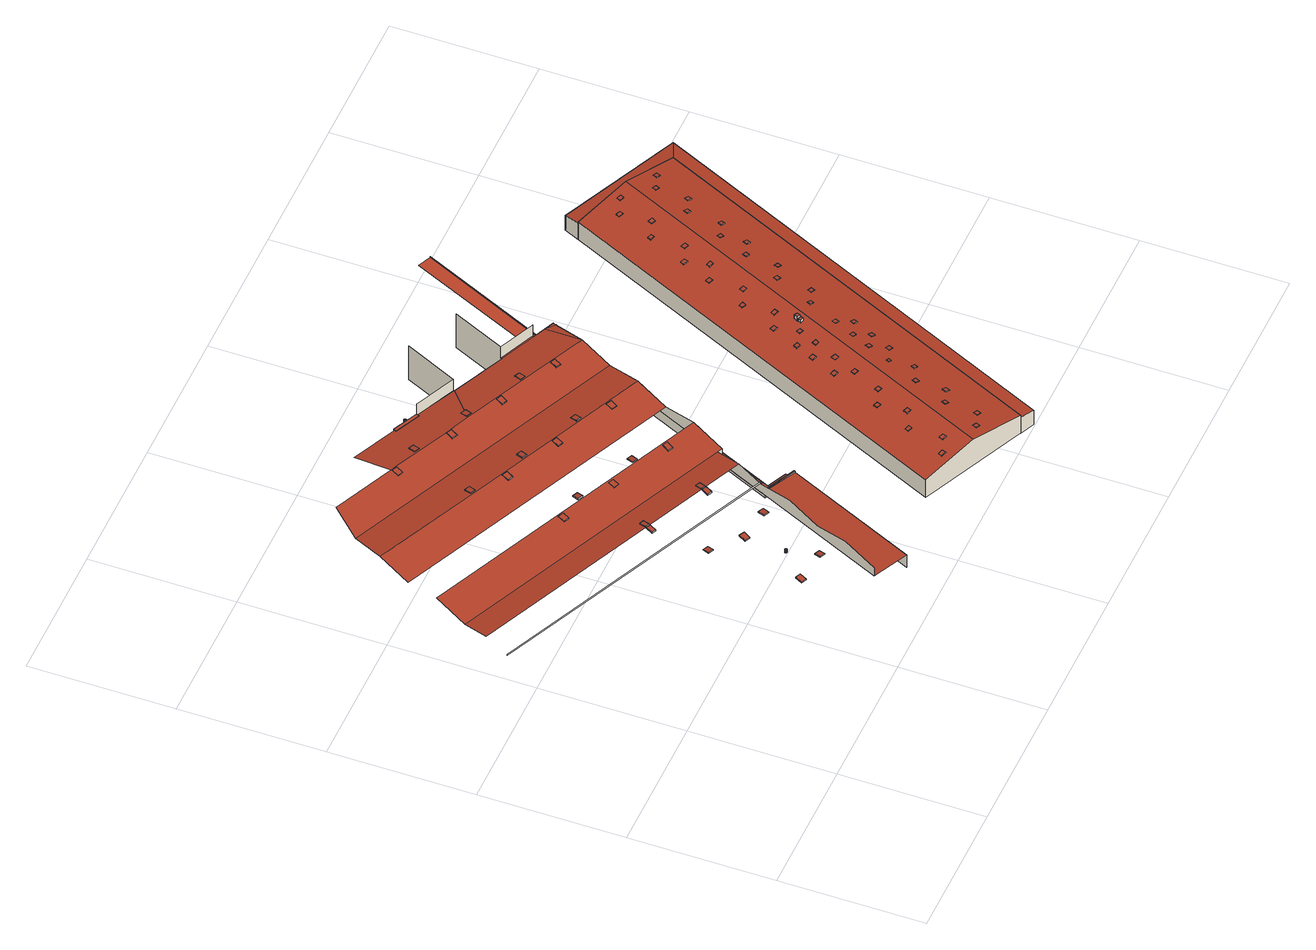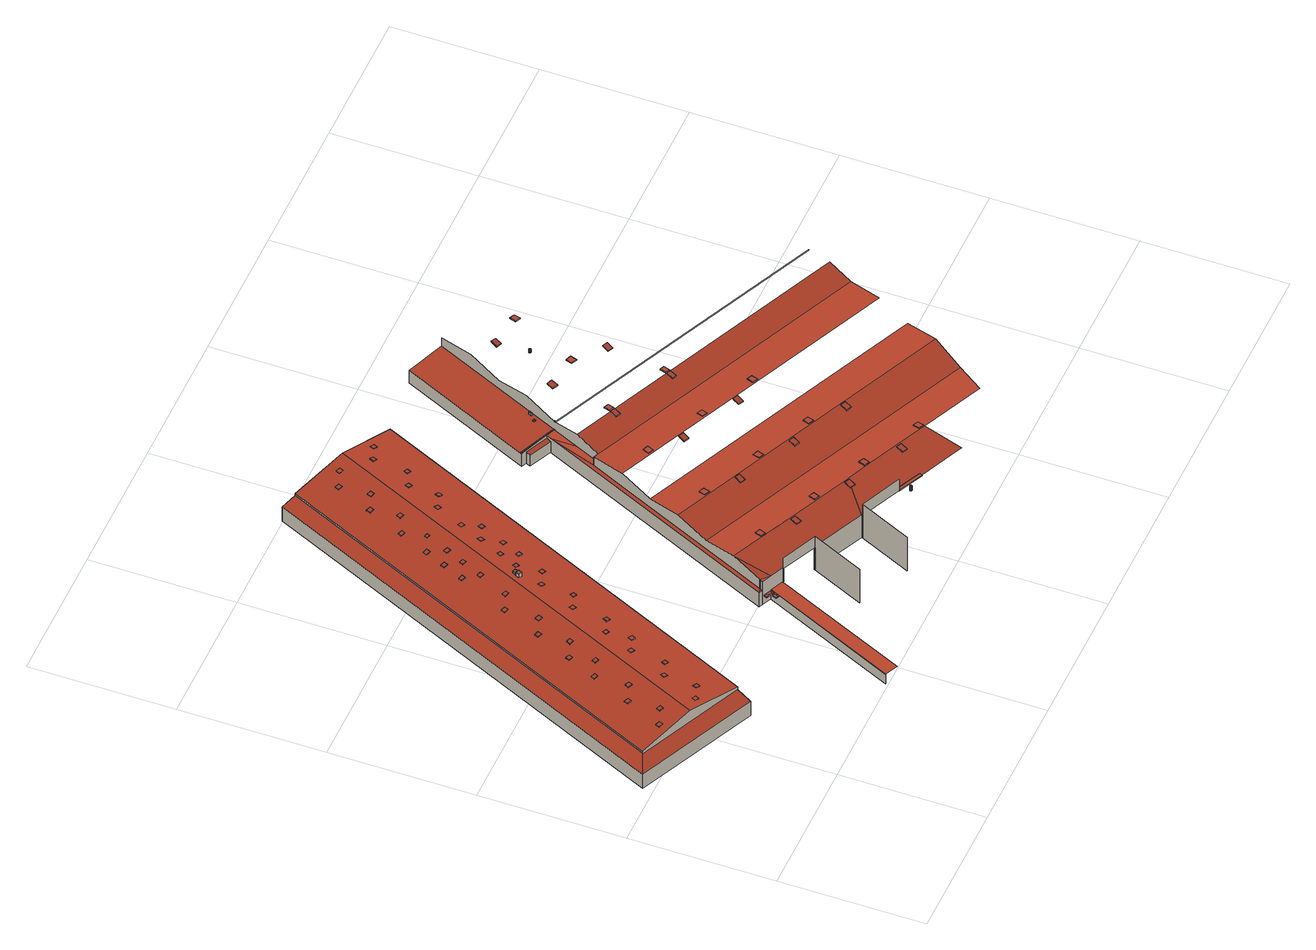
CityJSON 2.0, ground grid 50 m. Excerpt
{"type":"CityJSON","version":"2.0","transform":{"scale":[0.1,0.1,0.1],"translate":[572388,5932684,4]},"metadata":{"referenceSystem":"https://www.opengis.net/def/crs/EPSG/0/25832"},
"CityObjects":{
"building1":{"type":"Building","attributes":{"Grundfläche 2D":"19481.115884","Grundhöhe NN":"4.408"},"children":["building1-1","building1-2","building1-3","building1-4","building1-5","building1-6","building1-7","building1-8","building1-9","building1-10","building1-11","building1-12","building1-13","building1-14","building1-15","building1-16","building1-17","building1-18","building1-19","building1-20","building1-21","building1-22","building1-23","building1-24","building1-25","building1-26","building1-27","building1-28","building1-29","building1-30","building1-31","building1-32","building1-33","building1-34"],"geometry":[{"type":"MultiSurface","lod":"3","boundaries":[[[0,1,2,3]],[[4,5,6,7]],[[8,9,10,5,4]],[[11,12,13,14,15,4,7,0,16,17,18,19,20,21,22,23]],[[24,25,26,27,28]],[[29,30,31,12,11,23,32,33]],[[29,33,32,34,35]],[[36,17,16,0,3]],[[25,24,37,38,26]],[[31,30,39]],[[14,13,12,31,39,40]],[[41,42,43,44]],[[43,42,45,46]],[[41,44,30,29,35,47]],[[48,15,14,40]],[[42,41,47,45]],[[49,50,51,52,53,54,55,56,57,58,59,60,61,62]],[[62,61,60,63,28,27,64,65,49]],[[4,15,48,8]],[[53,52,66,67,55,54]],[[68,69,40,39,30,44,43,46]],[[70,71,72,67,66,73,74]],[[75,76,71,70]],[[52,51,73,66]],[[77,78,74,73,51,79,80]],[[79,51,50]],[[79,50,81,82]],[[50,83,84,81]],[[80,79,82,85,86]],[[87,88,64,27,26,38,9,8,48,89,90]],[[91,90,89,48,40,69,92]],[[50,49,65,64,93,94,83]],[[83,95,96,84]],[[97,98,96,95,99]],[[100,95,83,94]],[[101,102,103,99,95,100,104]],[[94,105,104,100]],[[88,93,64]],[[87,90,91]],[[106,107,108,109,110,111,112,105,94,93,113,114,115]],[[113,93,88,116,117,118]],[[88,87,91,116]],[[117,92,119,118]],[[116,91,92,117]],[[118,119,114,113]],[[114,119,92,69]],[[114,69,68,115]],[[120,121,101,104,105,112]],[[106,122,123,109,108,107]],[[109,123,124,110]]],"semantics":{"surfaces":[{"type":"WallSurface"},{"type":"RoofSurface"}],"values":[0,1,1,0,1,1,0,0,1,0,1,1,0,0,1,0,1,1,0,0,0,1,0,0,0,1,0,0,0,0,1,1,0,0,1,0,0,1,1,0,1,0,0,0,0,1,0,1,0,0]}}]},
"building1-1":{"type":"BuildingInstallation","parents":["building1"],"geometry":[{"type":"MultiSurface","lod":"3","boundaries":[[[125,126,127,128]],[[128,127,129,130]],[[130,131,125,128]],[[126,125,131,132]],[[132,129,127,126]]],"semantics":{"surfaces":[{"type":"RoofSurface"},{"type":"WallSurface"}],"values":[0,1,1,1,1]}}]},
"building1-2":{"type":"BuildingInstallation","parents":["building1"],"geometry":[{"type":"MultiSurface","lod":"3","boundaries":[[[133,134,135,136]],[[137,138,136,135]],[[133,136,138,139]],[[134,133,139,140]],[[140,137,135,134]]],"semantics":{"surfaces":[{"type":"RoofSurface"},{"type":"WallSurface"}],"values":[0,1,1,1,1]}}]},
"building1-3":{"type":"BuildingInstallation","parents":["building1"],"geometry":[{"type":"MultiSurface","lod":"3","boundaries":[[[141,142,143,144]],[[145,146,144,143]],[[144,146,147,141]],[[142,141,147,148]],[[148,145,143,142]]],"semantics":{"surfaces":[{"type":"RoofSurface"},{"type":"WallSurface"}],"values":[0,1,1,1,1]}}]},
"building1-4":{"type":"BuildingInstallation","parents":["building1"],"geometry":[{"type":"MultiSurface","lod":"3","boundaries":[[[149,150,151,152,153,154,155,156,157,158,159,160,161,162,163,164,165,166,167,168,169]],[[170,171,153,152]],[[171,172,154,153]],[[172,173,155,154]],[[173,174,156,155]],[[174,175,157,156]],[[175,176,158,157]],[[176,177,159,158]],[[177,178,160,159]],[[178,179,161,160]],[[179,180,162,161]],[[180,181,163,162]],[[181,182,164,163]],[[182,183,165,164]],[[183,184,166,165]],[[184,185,167,166]],[[185,186,168,167]],[[186,187,169,168]],[[187,188,149,169]],[[188,189,190,151,150,149]],[[190,170,152,151]]],"semantics":{"surfaces":[{"type":"RoofSurface"},{"type":"WallSurface"}],"values":[0,1,1,1,1,1,1,1,1,1,1,1,1,1,1,1,1,1,1,1,1]}}]},
"building1-5":{"type":"BuildingInstallation","parents":["building1"],"geometry":[{"type":"MultiSurface","lod":"3","boundaries":[[[191,192,193,194]],[[194,193,195,196]],[[196,197,191,194]],[[197,198,192,191]],[[193,192,198,195]]],"semantics":{"surfaces":[{"type":"RoofSurface"},{"type":"WallSurface"}],"values":[0,1,1,1,1]}}]},
"building1-6":{"type":"BuildingInstallation","parents":["building1"],"geometry":[{"type":"MultiSurface","lod":"3","boundaries":[[[199,200,201,202]],[[202,201,203,204]],[[199,202,204,205]],[[200,199,205,206]],[[201,200,206,203]]],"semantics":{"surfaces":[{"type":"RoofSurface"},{"type":"WallSurface"}],"values":[0,1,1,1,1]}}]},
"building1-7":{"type":"BuildingInstallation","parents":["building1"],"geometry":[{"type":"MultiSurface","lod":"3","boundaries":[[[207,208,209,210]],[[210,209,211,212]],[[207,210,212,213]],[[208,207,213,214]],[[209,208,214,211]]],"semantics":{"surfaces":[{"type":"RoofSurface"},{"type":"WallSurface"}],"values":[0,1,1,1,1]}}]},
"building1-8":{"type":"BuildingInstallation","parents":["building1"],"geometry":[{"type":"MultiSurface","lod":"3","boundaries":[[[215,216,217,218]],[[218,217,219,220]],[[215,218,220,221]],[[216,215,221,222]],[[217,216,222,219]]],"semantics":{"surfaces":[{"type":"RoofSurface"},{"type":"WallSurface"}],"values":[0,1,1,1,1]}}]},
"building1-9":{"type":"BuildingInstallation","parents":["building1"],"geometry":[{"type":"MultiSurface","lod":"3","boundaries":[[[223,224,225,226]],[[226,225,227,228]],[[223,226,228,229]],[[224,223,229,230]],[[225,224,230,227]]],"semantics":{"surfaces":[{"type":"RoofSurface"},{"type":"WallSurface"}],"values":[0,1,1,1,1]}}]},
"building1-10":{"type":"BuildingInstallation","parents":["building1"],"geometry":[{"type":"MultiSurface","lod":"3","boundaries":[[[231,232,233,234]],[[234,233,235,236]],[[231,234,236,237]],[[232,231,237,238]],[[232,238,235,233]]],"semantics":{"surfaces":[{"type":"RoofSurface"},{"type":"WallSurface"}],"values":[0,1,1,1,1]}}]},
"building1-11":{"type":"BuildingInstallation","parents":["building1"],"geometry":[{"type":"MultiSurface","lod":"3","boundaries":[[[239,240,241,242]],[[242,241,243,244]],[[239,242,244,245]],[[240,239,245,246]],[[241,240,246,243]]],"semantics":{"surfaces":[{"type":"RoofSurface"},{"type":"WallSurface"}],"values":[0,1,1,1,1]}}]},
"building1-12":{"type":"BuildingInstallation","parents":["building1"],"geometry":[{"type":"MultiSurface","lod":"3","boundaries":[[[247,248,249,250]],[[250,249,251,252]],[[247,250,252,253]],[[248,247,253,254]],[[249,248,254,251]]],"semantics":{"surfaces":[{"type":"RoofSurface"},{"type":"WallSurface"}],"values":[0,1,1,1,1]}}]},
"building1-13":{"type":"BuildingInstallation","parents":["building1"],"geometry":[{"type":"MultiSurface","lod":"3","boundaries":[[[255,256,257,258]],[[258,257,259,260]],[[255,258,260,261]],[[256,255,261,262]],[[257,256,262,259]]],"semantics":{"surfaces":[{"type":"RoofSurface"},{"type":"WallSurface"}],"values":[0,1,1,1,1]}}]},
"building1-14":{"type":"BuildingInstallation","parents":["building1"],"geometry":[{"type":"MultiSurface","lod":"3","boundaries":[[[263,264,265,266]],[[265,267,268,266]],[[263,266,268,269]],[[264,263,269,270]],[[265,264,270,267]]],"semantics":{"surfaces":[{"type":"RoofSurface"},{"type":"WallSurface"}],"values":[0,1,1,1,1]}}]},
"building1-15":{"type":"BuildingInstallation","parents":["building1"],"geometry":[{"type":"MultiSurface","lod":"3","boundaries":[[[271,272,273,274]],[[274,273,275,276]],[[276,277,271,274]],[[272,271,277,278]],[[278,275,273,272]]],"semantics":{"surfaces":[{"type":"RoofSurface"},{"type":"WallSurface"}],"values":[0,1,1,1,1]}}]},
"building1-16":{"type":"BuildingInstallation","parents":["building1"],"geometry":[{"type":"MultiSurface","lod":"3","boundaries":[[[279,280,281,282]],[[282,281,283,284]],[[279,282,284,285]],[[280,279,285,286]],[[281,280,286,283]]],"semantics":{"surfaces":[{"type":"RoofSurface"},{"type":"WallSurface"}],"values":[0,1,1,1,1]}}]},
"building1-17":{"type":"BuildingInstallation","parents":["building1"],"geometry":[{"type":"MultiSurface","lod":"3","boundaries":[[[287,288,289,290]],[[290,289,291,292]],[[292,293,287,290]],[[288,287,293,294]],[[294,291,289,288]]],"semantics":{"surfaces":[{"type":"RoofSurface"},{"type":"WallSurface"}],"values":[0,1,1,1,1]}}]},
"building1-18":{"type":"BuildingInstallation","parents":["building1"],"geometry":[{"type":"MultiSurface","lod":"3","boundaries":[[[295,296,297,298]],[[298,297,299,300]],[[295,298,300,301]],[[296,295,301,302]],[[297,296,302,299]]],"semantics":{"surfaces":[{"type":"RoofSurface"},{"type":"WallSurface"}],"values":[0,1,1,1,1]}}]},
"building1-19":{"type":"BuildingInstallation","parents":["building1"],"geometry":[{"type":"MultiSurface","lod":"3","boundaries":[[[303,304,305,306]],[[307,308,306,305]],[[303,306,308,309]],[[309,310,304,303]],[[305,304,310,307]]],"semantics":{"surfaces":[{"type":"RoofSurface"},{"type":"WallSurface"}],"values":[0,1,1,1,1]}}]},
"building1-20":{"type":"BuildingInstallation","parents":["building1"],"geometry":[{"type":"MultiSurface","lod":"3","boundaries":[[[311,312,313,314]],[[315,312,311,316]],[[315,317,313,312]],[[318,314,313,317]],[[318,316,311,314]]],"semantics":{"surfaces":[{"type":"RoofSurface"},{"type":"WallSurface"}],"values":[0,1,1,1,1]}}]},
"building1-21":{"type":"BuildingInstallation","parents":["building1"],"geometry":[{"type":"MultiSurface","lod":"3","boundaries":[[[319,320,321,322]],[[322,321,323,324]],[[324,325,319,322]],[[325,326,320,319]],[[321,320,326,323]]],"semantics":{"surfaces":[{"type":"RoofSurface"},{"type":"WallSurface"}],"values":[0,1,1,1,1]}}]},
"building1-22":{"type":"BuildingInstallation","parents":["building1"],"geometry":[{"type":"MultiSurface","lod":"3","boundaries":[[[327,328,329,330]],[[33,29,329,328]],[[29,30,31,12,330,329]],[[330,12,11,327]],[[11,33,328,327]]],"semantics":{"surfaces":[{"type":"RoofSurface"},{"type":"WallSurface"}],"values":[0,1,1,1,1]}}]},
"building1-23":{"type":"BuildingInstallation","parents":["building1"],"geometry":[{"type":"MultiSurface","lod":"3","boundaries":[[[331,332,333,334]],[[334,333,335,336]],[[331,334,336,337]],[[332,331,337,338]],[[333,332,338,335]]],"semantics":{"surfaces":[{"type":"RoofSurface"},{"type":"WallSurface"}],"values":[0,1,1,1,1]}}]},
"building1-24":{"type":"BuildingInstallation","parents":["building1"],"geometry":[{"type":"MultiSurface","lod":"3","boundaries":[[[339,340,341,342]],[[342,341,343,344]],[[339,342,344,345]],[[340,339,345,346]],[[341,340,346,343]]],"semantics":{"surfaces":[{"type":"RoofSurface"},{"type":"WallSurface"}],"values":[0,1,1,1,1]}}]},
"building1-25":{"type":"BuildingInstallation","parents":["building1"],"geometry":[{"type":"MultiSurface","lod":"3","boundaries":[[[347,348,349,350]],[[350,349,351,352]],[[352,353,347,350]],[[353,354,348,347]],[[349,348,354,351]]],"semantics":{"surfaces":[{"type":"RoofSurface"},{"type":"WallSurface"}],"values":[0,1,1,1,1]}}]},
"building1-26":{"type":"BuildingInstallation","parents":["building1"],"geometry":[{"type":"MultiSurface","lod":"3","boundaries":[[[355,356,357,358,359,360,361,362,363,364,365,366,367,368,369,370,371,372,373,374,375,376]],[[377,378,356,355]],[[379,377,355,376]],[[378,380,357,356]],[[380,381,358,357]],[[381,382,359,358]],[[382,383,360,359]],[[383,384,361,360]],[[384,385,362,361]],[[385,386,363,362]],[[364,363,386,387]],[[387,388,365,364]],[[388,389,366,365]],[[389,390,367,366]],[[390,391,368,367]],[[391,392,369,368]],[[370,369,392,393]],[[393,394,371,370]],[[394,395,372,371]],[[395,396,373,372]],[[396,397,374,373]],[[397,398,375,374]],[[398,379,376,375]]],"semantics":{"surfaces":[{"type":"RoofSurface"},{"type":"WallSurface"}],"values":[0,1,1,1,1,1,1,1,1,1,1,1,1,1,1,1,1,1,1,1,1,1,1]}}]},
"building1-27":{"type":"BuildingInstallation","parents":["building1"],"geometry":[{"type":"MultiSurface","lod":"3","boundaries":[[[399,400,401,402,403]],[[404,405,401,400]],[[403,402,401,405,406]],[[406,407,399,403]],[[400,399,407,404]]],"semantics":{"surfaces":[{"type":"RoofSurface"},{"type":"WallSurface"}],"values":[0,1,1,1,1]}}]},
"building1-28":{"type":"BuildingInstallation","parents":["building1"],"geometry":[{"type":"MultiSurface","lod":"3","boundaries":[[[408,409,410,411]],[[411,410,412,413]],[[413,414,408,411]],[[414,415,409,408]],[[410,409,415,412]]],"semantics":{"surfaces":[{"type":"RoofSurface"},{"type":"WallSurface"}],"values":[0,1,1,1,1]}}]},
"building1-29":{"type":"BuildingInstallation","parents":["building1"],"geometry":[{"type":"MultiSurface","lod":"3","boundaries":[[[416,417,418,419]],[[419,418,420,421]],[[416,419,421,422]],[[417,416,422,423]],[[418,417,423,420]]],"semantics":{"surfaces":[{"type":"RoofSurface"},{"type":"WallSurface"}],"values":[0,1,1,1,1]}}]},
"building1-30":{"type":"BuildingInstallation","parents":["building1"],"geometry":[{"type":"MultiSurface","lod":"3","boundaries":[[[424,425,426,427]],[[427,426,428,429]],[[429,430,424,427]],[[430,431,425,424]],[[426,425,431,428]]],"semantics":{"surfaces":[{"type":"RoofSurface"},{"type":"WallSurface"}],"values":[0,1,1,1,1]}}]},
"building1-31":{"type":"BuildingInstallation","parents":["building1"],"geometry":[{"type":"MultiSurface","lod":"3","boundaries":[[[432,433,434,435]],[[436,437,435,434]],[[432,435,437,438]],[[438,439,433,432]],[[434,433,439,436]]],"semantics":{"surfaces":[{"type":"RoofSurface"},{"type":"WallSurface"}],"values":[0,1,1,1,1]}}]},
"building1-32":{"type":"BuildingInstallation","parents":["building1"],"geometry":[{"type":"MultiSurface","lod":"3","boundaries":[[[440,441,442,443]],[[443,442,444,445]],[[445,446,440,443]],[[446,447,441,440]],[[441,447,444,442]]],"semantics":{"surfaces":[{"type":"RoofSurface"},{"type":"WallSurface"}],"values":[0,1,1,1,1]}}]},
"building1-33":{"type":"BuildingInstallation","parents":["building1"],"geometry":[{"type":"MultiSurface","lod":"3","boundaries":[[[448,108,449]],[[450,108,448]],[[448,449,451]],[[450,452,107,108]],[[108,107,453,449]],[[451,449,453,454]],[[451,454,452,450,448]],[[452,454,453,107]]],"semantics":{"surfaces":[{"type":"RoofSurface"},{"type":"WallSurface"},{"type":"OuterCeilingSurface"}],"values":[0,0,0,1,1,1,1,2]}}]},
"building1-34":{"type":"BuildingInstallation","parents":["building1"],"geometry":[{"type":"MultiSurface","lod":"3","boundaries":[[[455,456,457,458]],[[459,460,455,458]],[[461,459,458,457]],[[460,462,456,455]],[[462,461,457,456]],[[462,460,459,461]]],"semantics":{"surfaces":[{"type":"RoofSurface"},{"type":"WallSurface"},{"type":"OuterCeilingSurface"}],"values":[0,1,1,1,1,2]}}]},
"building2":{"type":"Building","attributes":{"Grundfläche 2D":"6293.515706","Grundhöhe NN":"5.758"},"children":["building2-1","building2-2","building2-3","building2-4","building2-5","building2-6","building2-7","building2-8","building2-9","building2-10","building2-11","building2-12","building2-13","building2-14","building2-15","building2-16","building2-17","building2-18","building2-19","building2-20","building2-21","building2-22","building2-23","building2-24","building2-25","building2-26","building2-27","building2-28","building2-29","building2-30","building2-31","building2-32","building2-33","building2-34","building2-35","building2-36","building2-37","building2-38","building2-39","building2-40","building2-41","building2-42","building2-43","building2-44","building2-45","building2-46","building2-47","building2-48","building2-49","building2-50","building2-51","building2-52"],"geometry":[{"type":"Solid","lod":"3","boundaries":[[[[463,464,465,466]],[[464,467,468,465]],[[463,466,469,470]],[[467,464,463,470,471]],[[468,467,471,472]],[[466,465,468,472,469]],[[471,470,469,472]]]],"semantics":{"surfaces":[{"type":"RoofSurface"},{"type":"WallSurface"},{"type":"GroundSurface"}],"values":[[0,0,1,1,1,1,2]]}}]},
"building2-1":{"type":"BuildingInstallation","parents":["building2"],"geometry":[{"type":"MultiSurface","lod":"3","boundaries":[[[473,474,475,476]],[[476,475,477,478]],[[473,476,478,479]],[[474,473,479,480]],[[475,474,480,477]]],"semantics":{"surfaces":[{"type":"RoofSurface"},{"type":"WallSurface"}],"values":[0,1,1,1,1]}}]},
"building2-2":{"type":"BuildingInstallation","parents":["building2"],"geometry":[{"type":"MultiSurface","lod":"3","boundaries":[[[481,482,483,484]],[[482,481,485,486]],[[484,483,487,488]],[[481,484,488,485]],[[483,482,486,487]]],"semantics":{"surfaces":[{"type":"RoofSurface"},{"type":"WallSurface"}],"values":[0,1,1,1,1]}}]},
"building2-3":{"type":"BuildingInstallation","parents":["building2"],"geometry":[{"type":"MultiSurface","lod":"3","boundaries":[[[489,490,491,492]],[[492,491,493,494]],[[489,492,494,495]],[[490,489,495,496]],[[491,490,496,493]]],"semantics":{"surfaces":[{"type":"RoofSurface"},{"type":"WallSurface"}],"values":[0,1,1,1,1]}}]},
"building2-4":{"type":"BuildingInstallation","parents":["building2"],"geometry":[{"type":"MultiSurface","lod":"3","boundaries":[[[497,498,499,500]],[[500,499,501,502]],[[497,500,502,503]],[[498,497,503,504]],[[499,498,504,501]]],"semantics":{"surfaces":[{"type":"RoofSurface"},{"type":"WallSurface"}],"values":[0,1,1,1,1]}}]},
"building2-5":{"type":"BuildingInstallation","parents":["building2"],"geometry":[{"type":"MultiSurface","lod":"3","boundaries":[[[505,506,507,508]],[[508,507,509,510]],[[505,508,510,511]],[[506,505,511,512]],[[507,506,512,509]]],"semantics":{"surfaces":[{"type":"RoofSurface"},{"type":"WallSurface"}],"values":[0,1,1,1,1]}}]},
"building2-6":{"type":"BuildingInstallation","parents":["building2"],"geometry":[{"type":"MultiSurface","lod":"3","boundaries":[[[513,514,515,516]],[[516,515,517,518]],[[513,516,518,519]],[[514,513,519,520]],[[515,514,520,517]]],"semantics":{"surfaces":[{"type":"RoofSurface"},{"type":"WallSurface"}],"values":[0,1,1,1,1]}}]},
"building2-7":{"type":"BuildingInstallation","parents":["building2"],"geometry":[{"type":"MultiSurface","lod":"3","boundaries":[[[521,522,523,524]],[[524,523,525,526]],[[521,524,526,527]],[[522,521,527,528]],[[523,522,528,525]]],"semantics":{"surfaces":[{"type":"RoofSurface"},{"type":"WallSurface"}],"values":[0,1,1,1,1]}}]},
"building2-8":{"type":"BuildingInstallation","parents":["building2"],"geometry":[{"type":"MultiSurface","lod":"3","boundaries":[[[529,530,531,532]],[[532,531,533,534]],[[529,532,534,535]],[[530,529,535,536]],[[531,530,536,533]]],"semantics":{"surfaces":[{"type":"RoofSurface"},{"type":"WallSurface"}],"values":[0,1,1,1,1]}}]},
"building2-9":{"type":"BuildingInstallation","parents":["building2"],"geometry":[{"type":"MultiSurface","lod":"3","boundaries":[[[537,538,539,540]],[[540,539,541,542]],[[537,540,542,543]],[[538,537,543,544]],[[539,538,544,541]]],"semantics":{"surfaces":[{"type":"RoofSurface"},{"type":"WallSurface"}],"values":[0,1,1,1,1]}}]},
"building2-10":{"type":"BuildingInstallation","parents":["building2"],"geometry":[{"type":"MultiSurface","lod":"3","boundaries":[[[545,546,547,548]],[[548,547,549,550]],[[545,548,550,551]],[[546,545,551,552]],[[547,546,552,549]]],"semantics":{"surfaces":[{"type":"RoofSurface"},{"type":"WallSurface"}],"values":[0,1,1,1,1]}}]},
"building2-11":{"type":"BuildingInstallation","parents":["building2"],"geometry":[{"type":"MultiSurface","lod":"3","boundaries":[[[553,554,555,556]],[[556,555,557,558]],[[553,556,558,559]],[[554,553,559,560]],[[555,554,560,557]]],"semantics":{"surfaces":[{"type":"RoofSurface"},{"type":"WallSurface"}],"values":[0,1,1,1,1]}}]},
"building2-12":{"type":"BuildingInstallation","parents":["building2"],"geometry":[{"type":"MultiSurface","lod":"3","boundaries":[[[561,562,563,564]],[[564,563,565,566]],[[561,564,566,567]],[[562,561,567,568]],[[563,562,568,565]]],"semantics":{"surfaces":[{"type":"RoofSurface"},{"type":"WallSurface"}],"values":[0,1,1,1,1]}}]},
"building2-13":{"type":"BuildingInstallation","parents":["building2"],"geometry":[{"type":"MultiSurface","lod":"3","boundaries":[[[569,570,571,572]],[[572,571,573,574]],[[569,572,574,575]],[[570,569,575,576]],[[571,570,576,573]]],"semantics":{"surfaces":[{"type":"RoofSurface"},{"type":"WallSurface"}],"values":[0,1,1,1,1]}}]},
"building2-14":{"type":"BuildingInstallation","parents":["building2"],"geometry":[{"type":"MultiSurface","lod":"3","boundaries":[[[577,578,579,580]],[[580,579,581,582]],[[577,580,582,583]],[[578,577,583,584]],[[579,578,584,581]]],"semantics":{"surfaces":[{"type":"RoofSurface"},{"type":"WallSurface"}],"values":[0,1,1,1,1]}}]},
"building2-15":{"type":"BuildingInstallation","parents":["building2"],"geometry":[{"type":"MultiSurface","lod":"3","boundaries":[[[585,586,587,588]],[[588,587,589,590]],[[585,588,590,591]],[[586,585,591,592]],[[587,586,592,589]]],"semantics":{"surfaces":[{"type":"RoofSurface"},{"type":"WallSurface"}],"values":[0,1,1,1,1]}}]},
"building2-16":{"type":"BuildingInstallation","parents":["building2"],"geometry":[{"type":"MultiSurface","lod":"3","boundaries":[[[593,594,595,596]],[[596,595,597,598]],[[593,596,598,599]],[[594,593,599,600]],[[595,594,600,597]]],"semantics":{"surfaces":[{"type":"RoofSurface"},{"type":"WallSurface"}],"values":[0,1,1,1,1]}}]},
"building2-17":{"type":"BuildingInstallation","parents":["building2"],"geometry":[{"type":"MultiSurface","lod":"3","boundaries":[[[601,602,603,604]],[[604,603,605,606]],[[601,604,606,607]],[[602,601,607,608]],[[603,602,608,605]]],"semantics":{"surfaces":[{"type":"RoofSurface"},{"type":"WallSurface"}],"values":[0,1,1,1,1]}}]},
"building2-18":{"type":"BuildingInstallation","parents":["building2"],"geometry":[{"type":"MultiSurface","lod":"3","boundaries":[[[609,610,611,612]],[[612,611,613,614]],[[609,612,614,615]],[[610,609,615,616]],[[611,610,616,613]]],"semantics":{"surfaces":[{"type":"RoofSurface"},{"type":"WallSurface"}],"values":[0,1,1,1,1]}}]},
"building2-19":{"type":"BuildingInstallation","parents":["building2"],"geometry":[{"type":"MultiSurface","lod":"3","boundaries":[[[617,618,619,620]],[[620,619,621,622]],[[617,620,622,623]],[[618,617,623,624]],[[619,618,624,621]]],"semantics":{"surfaces":[{"type":"RoofSurface"},{"type":"WallSurface"}],"values":[0,1,1,1,1]}}]},
"building2-20":{"type":"BuildingInstallation","parents":["building2"],"geometry":[{"type":"MultiSurface","lod":"3","boundaries":[[[625,626,627,628]],[[628,627,629,630]],[[625,628,630,631]],[[626,625,631,632]],[[627,626,632,629]]],"semantics":{"surfaces":[{"type":"RoofSurface"},{"type":"WallSurface"}],"values":[0,1,1,1,1]}}]},
"building2-21":{"type":"BuildingInstallation","parents":["building2"],"geometry":[{"type":"MultiSurface","lod":"3","boundaries":[[[633,634,635,636]],[[636,635,637,638]],[[633,636,638,639]],[[634,633,639,640]],[[635,634,640,637]]],"semantics":{"surfaces":[{"type":"RoofSurface"},{"type":"WallSurface"}],"values":[0,1,1,1,1]}}]},
"building2-22":{"type":"BuildingInstallation","parents":["building2"],"geometry":[{"type":"MultiSurface","lod":"3","boundaries":[[[641,642,643,644]],[[644,643,645,646]],[[641,644,646,647]],[[642,641,647,648]],[[643,642,648,645]]],"semantics":{"surfaces":[{"type":"RoofSurface"},{"type":"WallSurface"}],"values":[0,1,1,1,1]}}]},
"building2-23":{"type":"BuildingInstallation","parents":["building2"],"geometry":[{"type":"MultiSurface","lod":"3","boundaries":[[[649,650,651,652]],[[652,651,653,654]],[[649,652,654,655]],[[650,649,655,656]],[[651,650,656,653]]],"semantics":{"surfaces":[{"type":"RoofSurface"},{"type":"WallSurface"}],"values":[0,1,1,1,1]}}]},
"building2-24":{"type":"BuildingInstallation","parents":["building2"],"geometry":[{"type":"MultiSurface","lod":"3","boundaries":[[[657,658,659,660]],[[660,659,661,662]],[[657,660,662,663]],[[658,657,663,664]],[[659,658,664,661]]],"semantics":{"surfaces":[{"type":"RoofSurface"},{"type":"WallSurface"}],"values":[0,1,1,1,1]}}]},
"building2-25":{"type":"BuildingInstallation","parents":["building2"],"geometry":[{"type":"MultiSurface","lod":"3","boundaries":[[[665,666,667,668]],[[668,667,669,670]],[[665,668,670,671]],[[666,665,671,672]],[[667,666,672,669]]],"semantics":{"surfaces":[{"type":"RoofSurface"},{"type":"WallSurface"}],"values":[0,1,1,1,1]}}]},
"building2-26":{"type":"BuildingInstallation","parents":["building2"],"geometry":[{"type":"MultiSurface","lod":"3","boundaries":[[[673,674,675,676]],[[676,675,677,678]],[[673,676,678,679]],[[674,673,679,680]],[[675,674,680,677]]],"semantics":{"surfaces":[{"type":"RoofSurface"},{"type":"WallSurface"}],"values":[0,1,1,1,1]}}]},
"building2-27":{"type":"BuildingInstallation","parents":["building2"],"geometry":[{"type":"MultiSurface","lod":"3","boundaries":[[[681,682,683,684]],[[681,684,685,686]],[[684,683,687,685]],[[682,681,686,688]],[[683,682,688,687]]],"semantics":{"surfaces":[{"type":"RoofSurface"},{"type":"WallSurface"}],"values":[0,1,1,1,1]}}]},
"building2-28":{"type":"BuildingInstallation","parents":["building2"],"geometry":[{"type":"MultiSurface","lod":"3","boundaries":[[[689,690,691,692]],[[692,691,693,694]],[[689,692,694,695]],[[690,689,695,696]],[[691,690,696,693]]],"semantics":{"surfaces":[{"type":"RoofSurface"},{"type":"WallSurface"}],"values":[0,1,1,1,1]}}]},
"building2-29":{"type":"BuildingInstallation","parents":["building2"],"geometry":[{"type":"MultiSurface","lod":"3","boundaries":[[[697,698,699,700]],[[700,699,701,702]],[[697,700,702,703]],[[698,697,703,704]],[[699,698,704,701]]],"semantics":{"surfaces":[{"type":"RoofSurface"},{"type":"WallSurface"}],"values":[0,1,1,1,1]}}]},
"building2-30":{"type":"BuildingInstallation","parents":["building2"],"geometry":[{"type":"MultiSurface","lod":"3","boundaries":[[[705,706,707,708]],[[708,707,709,710]],[[710,711,705,708]],[[706,705,711,712]],[[712,709,707,706]]],"semantics":{"surfaces":[{"type":"RoofSurface"},{"type":"WallSurface"}],"values":[0,1,1,1,1]}}]},
"building2-31":{"type":"BuildingInstallation","parents":["building2"],"geometry":[{"type":"MultiSurface","lod":"3","boundaries":[[[713,714,715,716]],[[716,715,717,718]],[[713,716,718,719]],[[714,713,719,720]],[[715,714,720,717]]],"semantics":{"surfaces":[{"type":"RoofSurface"},{"type":"WallSurface"}],"values":[0,1,1,1,1]}}]},
"building2-32":{"type":"BuildingInstallation","parents":["building2"],"geometry":[{"type":"MultiSurface","lod":"3","boundaries":[[[721,722,723,724]],[[724,723,725,726]],[[721,724,726,727]],[[722,721,727,728]],[[723,722,728,725]]],"semantics":{"surfaces":[{"type":"RoofSurface"},{"type":"WallSurface"}],"values":[0,1,1,1,1]}}]},
"building2-33":{"type":"BuildingInstallation","parents":["building2"],"geometry":[{"type":"MultiSurface","lod":"3","boundaries":[[[729,730,731,732]],[[732,731,733,734]],[[729,732,734,735]],[[730,729,735,736]],[[731,730,736,733]]],"semantics":{"surfaces":[{"type":"RoofSurface"},{"type":"WallSurface"}],"values":[0,1,1,1,1]}}]},
"building2-34":{"type":"BuildingInstallation","parents":["building2"],"geometry":[{"type":"MultiSurface","lod":"3","boundaries":[[[737,738,739,740]],[[740,739,741,742]],[[737,740,742,743]],[[738,737,743,744]],[[739,738,744,741]]],"semantics":{"surfaces":[{"type":"RoofSurface"},{"type":"WallSurface"}],"values":[0,1,1,1,1]}}]},
"building2-35":{"type":"BuildingInstallation","parents":["building2"],"geometry":[{"type":"MultiSurface","lod":"3","boundaries":[[[745,746,747,748]],[[748,747,749,750]],[[745,748,750,751]],[[746,745,751,752]],[[747,746,752,749]]],"semantics":{"surfaces":[{"type":"RoofSurface"},{"type":"WallSurface"}],"values":[0,1,1,1,1]}}]},
"building2-36":{"type":"BuildingInstallation","parents":["building2"],"geometry":[{"type":"MultiSurface","lod":"3","boundaries":[[[753,754,755,756]],[[756,755,757,758]],[[753,756,758,759]],[[754,753,759,760]],[[755,754,760,757]]],"semantics":{"surfaces":[{"type":"RoofSurface"},{"type":"WallSurface"}],"values":[0,1,1,1,1]}}]},
"building2-37":{"type":"BuildingInstallation","parents":["building2"],"geometry":[{"type":"MultiSurface","lod":"3","boundaries":[[[761,762,763,764]],[[764,763,765,766]],[[761,764,766,767]],[[762,761,767,768]],[[763,762,768,765]]],"semantics":{"surfaces":[{"type":"RoofSurface"},{"type":"WallSurface"}],"values":[0,1,1,1,1]}}]},
"building2-38":{"type":"BuildingInstallation","parents":["building2"],"geometry":[{"type":"MultiSurface","lod":"3","boundaries":[[[769,770,771,772]],[[772,771,773,774]],[[769,772,774,775]],[[770,769,775,776]],[[771,770,776,773]]],"semantics":{"surfaces":[{"type":"RoofSurface"},{"type":"WallSurface"}],"values":[0,1,1,1,1]}}]},
"building2-39":{"type":"BuildingInstallation","parents":["building2"],"geometry":[{"type":"MultiSurface","lod":"3","boundaries":[[[777,778,779,780]],[[780,779,781,782]],[[777,780,782,783]],[[778,777,783,784]],[[779,778,784,781]]],"semantics":{"surfaces":[{"type":"RoofSurface"},{"type":"WallSurface"}],"values":[0,1,1,1,1]}}]},
"building2-40":{"type":"BuildingInstallation","parents":["building2"],"geometry":[{"type":"MultiSurface","lod":"3","boundaries":[[[785,786,787,788]],[[788,787,789,790]],[[785,788,790,791]],[[786,785,791,792]],[[787,786,792,789]]],"semantics":{"surfaces":[{"type":"RoofSurface"},{"type":"WallSurface"}],"values":[0,1,1,1,1]}}]},
"building2-41":{"type":"BuildingInstallation","parents":["building2"],"geometry":[{"type":"MultiSurface","lod":"3","boundaries":[[[793,794,795,796]],[[796,795,797,798]],[[793,796,798,799]],[[794,793,799,800]],[[795,794,800,797]]],"semantics":{"surfaces":[{"type":"RoofSurface"},{"type":"WallSurface"}],"values":[0,1,1,1,1]}}]},
"building2-42":{"type":"BuildingInstallation","parents":["building2"],"geometry":[{"type":"MultiSurface","lod":"3","boundaries":[[[801,802,803,804]],[[804,803,805,806]],[[801,804,806,807]],[[802,801,807,808]],[[803,802,808,805]]],"semantics":{"surfaces":[{"type":"RoofSurface"},{"type":"WallSurface"}],"values":[0,1,1,1,1]}}]},
"building2-43":{"type":"BuildingInstallation","parents":["building2"],"geometry":[{"type":"MultiSurface","lod":"3","boundaries":[[[809,810,811,812]],[[812,811,813,814]],[[809,812,814,815]],[[810,809,815,816]],[[811,810,816,813]]],"semantics":{"surfaces":[{"type":"RoofSurface"},{"type":"WallSurface"}],"values":[0,1,1,1,1]}}]},
"building2-44":{"type":"BuildingInstallation","parents":["building2"],"geometry":[{"type":"MultiSurface","lod":"3","boundaries":[[[817,818,819,820]],[[820,819,821,822]],[[817,820,822,823]],[[818,817,823,824]],[[819,818,824,821]]],"semantics":{"surfaces":[{"type":"RoofSurface"},{"type":"WallSurface"}],"values":[0,1,1,1,1]}}]},
"building2-45":{"type":"BuildingInstallation","parents":["building2"],"geometry":[{"type":"MultiSurface","lod":"3","boundaries":[[[825,826,827,828]],[[828,827,829,830]],[[825,828,830,831]],[[826,825,831,832]],[[827,826,832,829]]],"semantics":{"surfaces":[{"type":"RoofSurface"},{"type":"WallSurface"}],"values":[0,1,1,1,1]}}]},
"building2-46":{"type":"BuildingInstallation","parents":["building2"],"geometry":[{"type":"MultiSurface","lod":"3","boundaries":[[[833,834,835,836]],[[836,835,837,838]],[[833,836,838,839]],[[834,833,839,840]],[[835,834,840,837]]],"semantics":{"surfaces":[{"type":"RoofSurface"},{"type":"WallSurface"}],"values":[0,1,1,1,1]}}]},
"building2-47":{"type":"BuildingInstallation","parents":["building2"],"geometry":[{"type":"MultiSurface","lod":"3","boundaries":[[[841,842,843,844]],[[844,843,845,846]],[[841,844,846,847]],[[842,841,847,848]],[[843,842,848,845]]],"semantics":{"surfaces":[{"type":"RoofSurface"},{"type":"WallSurface"}],"values":[0,1,1,1,1]}}]},
"building2-48":{"type":"BuildingInstallation","parents":["building2"],"geometry":[{"type":"MultiSurface","lod":"3","boundaries":[[[849,850,851,852]],[[852,851,853,854]],[[849,852,854,855]],[[850,849,855,856]],[[851,850,856,853]]],"semantics":{"surfaces":[{"type":"RoofSurface"},{"type":"WallSurface"}],"values":[0,1,1,1,1]}}]},
"building2-49":{"type":"BuildingInstallation","parents":["building2"],"geometry":[{"type":"MultiSurface","lod":"3","boundaries":[[[857,858,859,860]],[[860,859,861,862]],[[862,863,857,860]],[[858,857,863,864]],[[864,861,859,858]]],"semantics":{"surfaces":[{"type":"RoofSurface"},{"type":"WallSurface"}],"values":[0,1,1,1,1]}}]},
"building2-50":{"type":"BuildingInstallation","parents":["building2"],"geometry":[{"type":"MultiSurface","lod":"3","boundaries":[[[865,866,867,868]],[[868,867,869,870]],[[865,868,870,871]],[[866,865,871,872]],[[867,866,872,869]]],"semantics":{"surfaces":[{"type":"RoofSurface"},{"type":"WallSurface"}],"values":[0,1,1,1,1]}}]},
"building2-51":{"type":"BuildingInstallation","parents":["building2"],"geometry":[{"type":"MultiSurface","lod":"3","boundaries":[[[873,874,875,876]],[[876,875,877,878]],[[873,876,878,879]],[[874,873,879,880]],[[875,874,880,877]]],"semantics":{"surfaces":[{"type":"RoofSurface"},{"type":"WallSurface"}],"values":[0,1,1,1,1]}}]},
"building2-52":{"type":"BuildingInstallation","parents":["building2"],"geometry":[{"type":"MultiSurface","lod":"3","boundaries":[[[881,882,883,884]],[[884,883,885,886]],[[881,884,886,887]],[[882,881,887,888]],[[883,882,888,885]]],"semantics":{"surfaces":[{"type":"RoofSurface"},{"type":"WallSurface"}],"values":[0,1,1,1,1]}}]},
"building3":{"type":"Building","attributes":{"Grundfläche 2D":"1163.282254","Grundhöhe NN":"5.511"},"geometry":[{"type":"Solid","lod":"3","boundaries":[[[[889,890,891,892]],[[890,893,894,891]],[[890,889,895,896]],[[893,890,896,897]],[[894,893,897,898]],[[891,894,898,899]],[[892,891,899,900]],[[889,892,900,895]],[[899,898,897,896,895,900]]]],"semantics":{"surfaces":[{"type":"RoofSurface"},{"type":"WallSurface"},{"type":"GroundSurface"}],"values":[[0,0,1,1,1,1,1,1,2]]}}]}
},
"vertices":[
[995,658,102],[9,1103,102],[9,1103,107],[995,658,107],[1073,830,102],[86,1274,102],[47,1188,118],[1034,744,118],[1091,822,102],[1144,939,124],[139,1391,124],[991,649,66],[993,653,66],[993,654,66],[1034,744,66],[1073,830,66],[994,655,101],[993,654,101],[993,653,101],[941,537,124],[890,425,101],[839,312,124],[786,194,102],[786,194,66],[241,1619,124],[732,1398,124],[1247,1167,124],[1297,1280,102],[307,1727,102],[1122,595,58],[1024,639,64],[1001,649,66],[915,137,58],[1120,591,58],[915,137,4],[1122,595,4],[993,654,107],[190,1505,102],[1195,1053,102],[1024,639,65],[1032,655,65],[1104,603,54],[1111,619,50],[1032,655,50],[1024,639,54],[1111,619,4],[1032,655,4],[1104,603,4],[1091,822,66],[903,1594,124],[1015,1685,102],[875,1752,102],[871,1744,103],[869,1745,103],[837,1760,104],[783,1784,104],[786,1791,102],[783,1793,102],[639,1858,103],[630,1862,103],[604,1729,124],[622,1721,124],[816,1633,124],[388,1826,124],[1348,1393,124],[1222,1450,124],[871,1744,105],[783,1784,105],[1415,1504,4],[1415,1504,65],[874,1755,105],[788,1795,105],[786,1791,105],[875,1752,105],[873,1753,105],[874,1755,102],[788,1795,102],[875,1752,151],[873,1753,151],[1016,1688,102],[1016,1688,151],[1015,1685,4],[1016,1688,4],[1199,1601,102],[1199,1601,4],[1098,1869,4],[1098,1869,151],[1396,1498,66],[1396,1498,104],[1195,1053,66],[1348,1393,66],[1397,1498,66],[1398,1500,66],[1367,1525,104],[1322,1546,104],[1201,1604,102],[1201,1604,4],[1282,1786,151],[1282,1786,4],[1201,1604,151],[1324,1549,104],[1326,1549,45],[1326,1549,151],[1324,1549,151],[1324,1549,45],[1322,1546,45],[1369,1525,4],[1369,1525,38],[1369,1525,44],[1369,1525,45],[1369,1525,47],[1367,1525,47],[1367,1525,45],[1401,1510,104],[1401,1510,65],[1401,1510,4],[1397,1498,104],[1398,1500,104],[1397,1501,104],[1397,1501,66],[1577,1991,45],[1533,2011,45],[1580,1992,4],[1580,1992,45],[1580,1992,47],
[626,371,121],[644,363,122],[654,387,126],[636,395,126],[654,387,122],[636,395,122],[626,371,118],[644,363,118],
[646,707,121],[635,684,126],[652,675,126],[663,698,121],[652,675,122],[663,698,118],[646,707,118],[635,684,122],
[764,349,126],[775,372,121],[757,380,121],[747,357,126],[757,380,118],[747,357,123],[764,349,123],[775,372,118],
[745,467,118],[746,467,118],[746,468,118],[747,469,118],[747,470,118],[747,471,118],[747,472,118],[746,473,118],[745,473,118],[745,474,118],[744,474,118],[743,473,118],[742,473,118],[741,472,118],[741,471,118],[741,470,118],[741,469,118],[741,468,118],[742,468,118],[743,467,118],[744,467,118],[747,469,104],[747,470,104],[747,471,104],[747,472,104],[746,473,104],[745,473,104],[745,474,104],[744,474,104],[743,473,104],[742,473,104],[741,472,104],[741,471,104],[741,470,105],[741,469,105],[741,468,105],[742,468,105],[743,467,105],[744,467,105],[745,467,105],[746,467,105],[746,468,105],
[729,600,122],[747,592,122],[758,615,126],[740,624,126],[758,615,123],[740,624,123],[729,600,118],[747,592,118],
[669,905,121],[659,882,118],[673,875,118],[683,898,121],[673,875,113],[683,898,118],[669,905,118],[659,882,113],
[681,932,117],[671,909,121],[685,902,121],[696,926,117],[685,902,118],[696,926,114],[681,932,114],[671,909,118],
[598,1150,121],[616,1142,122],[627,1165,126],[608,1174,126],[627,1165,123],[608,1174,123],[598,1150,119],[616,1142,119],
[861,610,122],[850,586,125],[868,578,125],[879,601,122],[868,578,122],[879,601,118],[861,610,118],[850,586,122],
[610,1487,123],[600,1463,127],[617,1455,127],[628,1479,123],[617,1455,123],[628,1479,119],[610,1487,119],[600,1463,123],
[711,1168,122],[700,1144,128],[717,1136,128],[728,1159,122],[717,1136,123],[728,1159,119],[711,1168,119],[700,1144,123],
[592,1701,121],[610,1693,121],[620,1717,126],[603,1725,126],[620,1717,123],[603,1725,123],[592,1701,119],[610,1693,119],
[887,807,122],[876,784,118],[891,777,118],[901,800,122],[891,777,113],[901,800,118],[887,807,118],[876,784,113],
[793,1062,121],[811,1054,121],[821,1077,125],[803,1085,125],[821,1077,123],[803,1085,123],[793,1062,119],[811,1054,119],
[960,553,78],[965,564,78],[961,566,78],[956,555,78],[961,566,66],[956,555,66],[960,553,66],[965,564,66],
[700,1378,122],[718,1370,122],[729,1393,126],[711,1402,126],[729,1393,123],[711,1402,123],[700,1378,118],[718,1370,118],
[899,834,117],[889,811,122],[903,804,122],[914,827,117],[903,804,118],[914,827,114],[899,834,114],[889,811,118],
[983,576,70],[985,581,70],[980,584,70],[977,578,70],[980,584,65],[977,578,65],[983,576,65],[985,581,65],
[714,1715,121],[703,1691,126],[721,1683,126],[732,1707,121],[721,1683,123],[732,1707,119],[714,1715,119],[703,1691,123],
[820,1364,126],[831,1388,122],[813,1396,122],[802,1372,126],[831,1388,119],[820,1364,123],[813,1396,118],[802,1372,123],
[923,1072,122],[912,1049,127],[929,1041,127],[940,1064,122],[929,1041,123],[940,1064,119],[923,1072,119],[912,1049,123],
[991,649,67],[1120,591,63],[1122,595,63],[993,653,67],
[895,1290,121],[913,1282,121],[924,1306,126],[906,1314,126],[924,1306,123],[906,1314,123],[895,1290,118],[913,1282,118],
[804,1606,122],[822,1597,122],[833,1621,127],[815,1629,127],[833,1621,123],[815,1629,123],[804,1606,119],[822,1597,119],
[1003,967,122],[1021,959,122],[1033,983,126],[1015,991,126],[1033,983,123],[1015,991,123],[1003,967,118],[1021,959,118],
[844,1777,103],[844,1778,103],[845,1778,103],[845,1779,103],[845,1780,103],[844,1780,103],[844,1781,103],[843,1782,103],[842,1782,103],[841,1782,103],[840,1782,103],[840,1781,103],[839,1781,103],[839,1780,103],[839,1779,103],[839,1778,103],[839,1777,103],[840,1777,103],[840,1776,103],[841,1776,103],[842,1776,103],[843,1776,103],[844,1777,83],[844,1778,83],[843,1776,83],[845,1778,83],[845,1779,83],[845,1780,83],[844,1780,83],[844,1781,83],[843,1782,83],[842,1782,83],[841,1782,83],[840,1782,83],[840,1781,83],[839,1781,83],[839,1780,83],[839,1779,83],[839,1778,83],[839,1777,83],[840,1777,83],[840,1776,83],[841,1776,83],[842,1776,83],
[906,1600,125],[924,1591,125],[935,1615,121],[931,1616,121],[917,1623,121],[924,1591,123],[935,1615,119],[917,1623,119],[906,1600,123],
[1025,1300,122],[1014,1277,127],[1031,1269,127],[1042,1292,122],[1031,1269,123],[1042,1292,119],[1025,1300,119],[1014,1277,123],
[999,1518,122],[1017,1510,122],[1028,1533,127],[1010,1541,126],[1028,1533,123],[1010,1541,123],[999,1518,119],[1017,1510,119],
[1107,1195,121],[1125,1187,121],[1135,1210,126],[1117,1219,125],[1135,1210,123],[1117,1219,123],[1107,1195,118],[1125,1187,118],
[1128,1528,122],[1117,1504,125],[1135,1496,125],[1145,1520,122],[1135,1496,123],[1145,1520,119],[1128,1528,119],[1117,1504,123],
[1210,1423,122],[1227,1415,122],[1238,1439,126],[1221,1447,126],[1238,1439,123],[1221,1447,123],[1210,1423,119],[1227,1415,119],
[1383,1532,41],[1396,1512,44],[1375,1536,41],[1401,1524,40],[1375,1536,38],[1396,1512,38],[1401,1524,38],
[1392,1552,40],[1383,1556,40],[1377,1541,40],[1385,1537,40],[1385,1537,38],[1392,1552,38],[1377,1541,38],[1383,1556,38],
[1207,191,95],[1391,107,132],[2030,1523,132],[1846,1606,95],[1576,24,95],[2215,1439,95],[1846,1606,18],[1207,191,18],[1576,24,18],[2215,1439,18],
[2051,1419,123],[2057,1432,123],[2044,1438,125],[2037,1425,125],[2044,1438,123],[2037,1425,123],[2051,1419,121],[2057,1432,120],
[1893,960,114],[1879,966,117],[1874,952,118],[1887,947,115],[1893,960,112],[1879,966,115],[1874,952,115],[1887,947,112],
[1305,177,114],[1320,171,118],[1325,184,118],[1311,190,114],[1325,184,115],[1311,190,112],[1305,177,112],[1320,171,115],
[1899,1383,122],[1912,1376,125],[1919,1390,126],[1905,1397,123],[1919,1390,123],[1905,1397,120],[1899,1383,120],[1912,1376,123],
[1897,1490,114],[1912,1483,117],[1917,1496,117],[1903,1503,115],[1917,1496,115],[1903,1503,112],[1897,1490,112],[1912,1483,115],
[1424,441,115],[1438,435,118],[1443,448,118],[1430,454,115],[1443,448,115],[1430,454,112],[1424,441,112],[1438,435,115],
[1364,198,123],[1378,192,126],[1384,206,126],[1370,212,123],[1384,206,123],[1370,212,120],[1364,198,120],[1378,192,123],
[1837,1248,123],[1851,1242,125],[1857,1255,125],[1843,1262,123],[1857,1255,123],[1843,1262,120],[1837,1248,120],[1851,1242,123],
[1731,1011,123],[1745,1005,125],[1751,1018,125],[1737,1024,123],[1751,1018,123],[1737,1024,120],[1731,1011,120],[1745,1005,123],
[1773,803,122],[1759,809,125],[1754,796,126],[1768,790,123],[1754,796,123],[1768,790,120],[1773,803,120],[1759,809,123],
[1571,767,115],[1585,761,117],[1591,774,118],[1577,781,115],[1591,774,115],[1577,781,112],[1571,767,112],[1585,761,115],
[1526,557,123],[1540,551,125],[1546,565,125],[1532,571,123],[1546,565,123],[1532,571,120],[1526,557,120],[1540,551,123],
[1834,939,123],[1820,945,126],[1814,931,126],[1828,925,124],[1814,931,123],[1828,925,120],[1834,939,121],[1820,945,123],
[2058,1325,115],[2045,1332,118],[2039,1319,118],[2052,1312,116],[2039,1319,115],[2052,1312,112],[2058,1325,112],[2045,1332,115],
[1753,650,114],[1740,656,118],[1734,643,118],[1748,637,115],[1734,643,115],[1748,637,112],[1753,650,112],[1740,656,115],
[1526,256,123],[1513,262,125],[1507,247,125],[1520,241,123],[1507,247,123],[1520,241,120],[1526,256,120],[1513,262,123],
[1429,342,123],[1443,336,126],[1449,350,126],[1435,356,123],[1449,350,123],[1435,356,120],[1429,342,120],[1443,336,123],
[2116,1453,115],[2102,1459,118],[2096,1446,118],[2110,1440,115],[2096,1446,115],[2110,1440,112],[2116,1453,112],[2102,1459,115],
[1694,629,122],[1681,635,125],[1675,622,124],[1688,616,122],[1675,622,123],[1688,616,121],[1694,629,121],[1681,635,123],
[1956,1510,123],[1970,1504,125],[1976,1517,125],[1962,1524,123],[1976,1517,123],[1962,1524,120],[1956,1510,120],[1970,1504,123],
[1673,883,122],[1688,877,124],[1693,891,125],[1679,897,122],[1693,891,123],[1679,897,120],[1673,883,120],[1688,877,123],
[1666,565,123],[1653,572,125],[1647,558,125],[1660,552,123],[1647,558,123],[1660,552,120],[1666,565,120],[1653,572,123],
[1672,990,114],[1685,983,117],[1692,997,117],[1678,1003,114],[1692,997,115],[1678,1003,112],[1672,990,112],[1685,983,115],
[1542,703,114],[1556,697,118],[1562,711,118],[1548,717,115],[1562,711,115],[1548,717,112],[1542,703,112],[1556,697,115],
[1502,615,115],[1517,609,118],[1523,623,118],[1509,629,115],[1523,623,115],[1509,629,112],[1502,615,112],[1517,609,115],
[1469,128,123],[1455,134,125],[1449,121,125],[1463,114,123],[1449,121,123],[1463,114,120],[1469,128,120],[1455,134,123],
[1366,313,114],[1380,307,117],[1386,320,117],[1372,326,114],[1372,326,112],[1366,313,112],[1386,320,115],[1380,307,115],
[1598,716,122],[1611,710,125],[1618,724,125],[1604,730,122],[1618,724,123],[1604,730,120],[1598,716,120],[1611,710,123],
[1528,149,115],[1514,155,117],[1508,141,117],[1522,135,115],[1508,141,115],[1522,135,112],[1528,149,112],[1514,155,115],
[1938,1169,123],[1925,1175,125],[1919,1162,126],[1932,1156,123],[1919,1162,123],[1932,1156,120],[1938,1169,120],[1925,1175,123],
[1562,636,122],[1575,630,125],[1582,644,125],[1568,651,122],[1582,644,123],[1568,651,120],[1562,636,120],[1575,630,123],
[1950,1087,115],[1937,1093,117],[1931,1079,117],[1945,1073,116],[1931,1079,115],[1945,1073,112],[1950,1087,112],[1937,1093,115],
[1580,375,123],[1566,381,125],[1560,367,125],[1573,361,123],[1560,367,123],[1573,361,120],[1580,375,120],[1566,381,123],
[1840,1362,115],[1854,1356,118],[1859,1369,118],[1845,1375,115],[1859,1369,115],[1845,1375,112],[1840,1362,112],[1854,1356,115],
[1585,277,115],[1571,283,118],[1565,269,118],[1579,262,115],[1565,269,115],[1579,262,112],[1585,277,112],[1571,283,115],
[1677,789,139],[1680,799,139],[1671,803,139],[1668,793,139],[1671,803,126],[1668,793,126],[1677,789,128],[1680,799,128],
[1483,461,122],[1496,455,125],[1503,469,125],[1489,475,122],[1503,469,123],[1489,475,120],[1483,461,120],[1496,455,123],
[1778,1227,115],[1793,1220,118],[1799,1234,118],[1785,1241,115],[1799,1234,115],[1785,1241,112],[1778,1227,112],[1793,1220,115],
[1721,578,114],[1708,584,118],[1702,571,118],[1715,565,115],[1702,571,115],[1715,565,112],[1721,578,112],[1708,584,115],
[1997,1190,115],[1984,1196,118],[1978,1183,118],[1991,1177,116],[1978,1183,115],[1991,1177,112],[1997,1190,112],[1984,1196,115],
[1689,507,114],[1675,513,117],[1669,499,117],[1683,493,114],[1669,499,115],[1683,493,112],[1689,507,112],[1675,513,115],
[1689,813,142],[1677,819,143],[1671,807,143],[1684,801,142],[1671,807,126],[1684,801,128],[1689,813,128],[1677,819,126],
[1733,1125,115],[1746,1118,118],[1753,1132,118],[1739,1139,115],[1753,1132,115],[1739,1139,112],[1733,1125,112],[1746,1118,115],
[1726,701,123],[1713,707,125],[1707,693,125],[1721,688,123],[1707,693,123],[1721,688,120],[1726,701,121],[1713,707,123],
[1642,404,114],[1629,410,118],[1623,397,118],[1637,391,114],[1623,397,115],[1637,391,112],[1642,404,112],[1629,410,115],
[1614,862,115],[1628,856,118],[1634,869,118],[1620,875,115],[1634,869,115],[1620,875,112],[1614,862,112],[1628,856,115],
[1628,484,123],[1618,489,125],[1613,479,125],[1623,474,123],[1613,479,123],[1623,474,121],[1628,484,121],[1618,489,123],
[1627,780,122],[1641,774,124],[1646,787,124],[1633,793,122],[1646,787,123],[1633,793,120],[1627,780,120],[1641,774,123],
[1832,824,115],[1818,830,116],[1812,817,117],[1826,811,115],[1812,817,115],[1826,811,112],[1832,824,112],[1818,830,115],
[1999,1304,123],[1986,1311,126],[1979,1297,126],[1993,1291,124],[1979,1297,123],[1993,1291,120],[1999,1304,120],[1986,1311,123],
[1892,1066,124],[1878,1072,126],[1872,1058,126],[1885,1052,124],[1872,1058,123],[1885,1052,120],[1892,1066,120],[1878,1072,123],
[1792,1146,123],[1806,1140,126],[1812,1153,126],[1798,1159,123],[1812,1153,123],[1798,1159,120],[1792,1146,120],[1806,1140,123],
[1848,1605,87],[2215,1439,87],[2292,1470,77],[1873,1660,77],[1576,24,87],[1629,1,77],[1848,1605,15],[2215,1439,15],[1576,24,15],[1629,1,15],[2292,1470,15],[1873,1660,15]
]}
